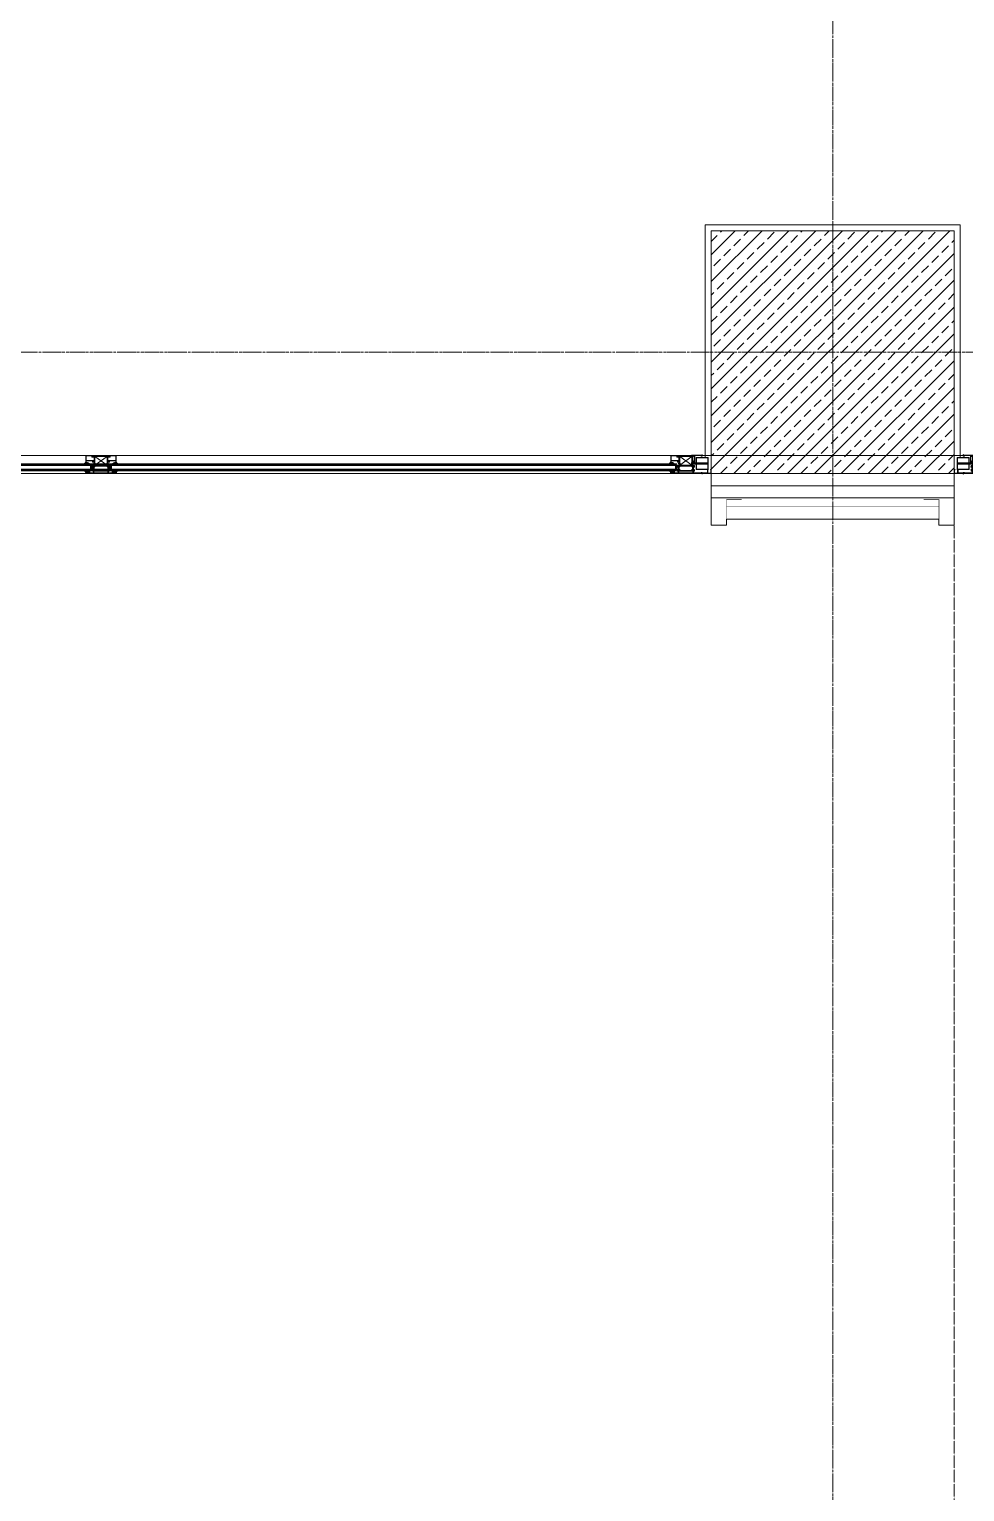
# Model space of a CAD drawing. Extents: x -1439 to 23780, y -1362 to 4476.
# Drawn here: x 20192.8 to 20501, y 2029.4 to 2511.5 of the extents above; entities that cross this region are included whole.
import ezdxf

# ---------------------------------------------------------------- set-up
doc = ezdxf.new("R2010")
doc.units = 0
doc.header["$MEASUREMENT"] = 0
for name, pattern in [('Audi$0$DASHDOT2', [0.5, 0.25, -0.125, 0, -0.125]), ('Audi$0$DOT2', [0.125, 0, -0.125]), ('Audi$0$HIDDEN', [0.375, 0.25, -0.125])]:
    doc.linetypes.add(name, pattern=pattern)
doc.layers.get('0').update_dxf_attribs({"color": 9, "lineweight": 9})
for name, color, linetype, lineweight in [('Audi$0$01', 8, 'Continuous', 9), ('Audi$0$06C', 8, 'Continuous', 9), ('Audi$0$06D', 8, 'Continuous', 9), ('Audi$0$09', 8, 'Continuous', 9), ('Audi$0$09W', 8, 'Continuous', 9), ('Audi$0$10', 8, 'Continuous', 9), ('Audi$0$14', 8, 'Continuous', 9), ('Audi$0$15', 8, 'Continuous', 9), ('Audi$0$20', 8, 'Audi$0$DOT2', 9), ('Audi$0$24', 8, 'Audi$0$DASHDOT2', 9), ('Audi$0$33', 8, 'Audi$0$BATTING', 9), ('Audi$0$35', 8, 'Continuous', 9)]:
    doc.layers.add(name, color=color, linetype=linetype, lineweight=lineweight)
doc.linetypes.add('Audi$0$BATTING', pattern='A,0.0001,-0.1,[134,ltypeshp.shx,S=0.1,R=0,X=-0.1,Y=0],-0.2,[134,ltypeshp.shx,S=0.1,R=180,X=0.1,Y=0],-0.1', length=0.4001)
pattern_1 = [(45, (20117.5665, 3204.57202), (-0.01767766953, 0.05303300859), [0, -0.05])]
pattern_2 = [(45, (-20290.95425, -2376.32653), (-0.06629126074, 0.06629126074), [])]
pattern_3 = [(45, (-20676.35683, -2385.420697), (-0.01767766953, 0.05303300859), [0, -0.05])]

# ---------------------------------------------------------------- blocks, each defined once
blk = doc.blocks.new('Audi$0$p-kolon_80x80')
at = {"layer": 'Audi$0$09W'}
h = blk.add_hatch(dxfattribs=at)
h.set_pattern_fill('ANSI33', color=256, scale=25, style=0)
h.set_pattern_definition([(45, (-1222.5, -385), (-4.419417, 4.419417), []), (45, (-1218.0806, -385), (-4.419417, 4.419417), [3.125, -1.5625])])
h.paths.add_polyline_path([(-40, -40), (40, -40), (40, 40), (-40, 40)])
blk.add_lwpolyline([(-40, -40), (40, -40), (40, 40), (-40, 40)], close=True)
blk = doc.blocks.new('Audi$0$P-AKS_AUDI')
at = {"layer": 'Audi$0$24'}
for points in [[(-2100, -2590), (-2100, 1250)], [(-3840, -380), (360, -380)]]:
    blk.add_lwpolyline(points, dxfattribs=at)
blk = doc.blocks.new('Audi$0$p-civi')
at = {"linetype": 'Audi$0$HIDDEN'}
for p, q in [((0.1, 0.6), (0, 0.5)), ((13.1, 0.5), (0, 0.5)), ((0, 0.5), (0, -0.5)), ((0.1, 0.6), (13, 0.6)), ((0.1, 0.6), (0.1, -0.6)), ((13, 0.6), (13.1, 0.5)), ((13.1, -0.5), (0, -0.5)), ((0.1, -0.6), (0, -0.5)), ((13, -0.6), (0.1, -0.6)), ((13, -0.6), (13.1, -0.5))]:
    blk.add_line(p, q, dxfattribs=at)
for p, q in [((0.1, -0.4), (0.2, 0.6)), ((0.2, -0.6), (0.4, 0.6)), ((0.4, -0.6), (0.6, 0.6)), ((0.6, -0.6), (0.8, 0.6)), ((0.8, -0.6), (1, 0.6)), ((1, -0.6), (1.2, 0.6)), ((1.2, -0.6), (1.4, 0.6)), ((1.4, -0.6), (1.6, 0.6)), ((1.6, -0.6), (1.8, 0.6)), ((1.8, -0.6), (2, 0.6)), ((2, -0.6), (2.2, 0.6)), ((2.2, -0.6), (2.4, 0.6)), ((2.5, -0.6), (2.6, 0.6)), ((2.7, -0.6), (2.8, 0.6)), ((2.9, -0.6), (3, 0.6)), ((3.1, -0.6), (3.2, 0.6)), ((3.3, -0.6), (3.4, 0.6)), ((3.5, -0.6), (3.6, 0.6)), ((3.7, -0.6), (3.9, 0.6)), ((3.9, -0.6), (4.1, 0.6)), ((4.1, -0.6), (4.3, 0.6)), ((4.3, -0.6), (4.5, 0.6)), ((4.5, -0.6), (4.7, 0.6)), ((4.7, -0.6), (4.9, 0.6)), ((4.9, -0.6), (5.1, 0.6)), ((5.1, -0.6), (5.3, 0.6)), ((5.3, -0.6), (5.5, 0.6)), ((5.5, -0.6), (5.7, 0.6)), ((5.7, -0.6), (5.9, 0.6)), ((5.9, -0.6), (6.1, 0.6)), ((6.1, -0.6), (6.3, 0.6)), ((6.3, -0.6), (6.5, 0.6)), ((6.5, -0.6), (6.7, 0.6)), ((6.7, -0.6), (6.9, 0.6)), ((6.9, -0.6), (7.1, 0.6)), ((7.1, -0.6), (7.3, 0.6)), ((7.3, -0.6), (7.5, 0.6)), ((7.5, -0.6), (7.7, 0.6)), ((7.8, -0.6), (7.9, 0.6)), ((8, -0.6), (8.1, 0.6)), ((8.2, -0.6), (8.3, 0.6)), ((8.4, -0.6), (8.5, 0.6)), ((8.6, -0.6), (8.7, 0.6)), ((8.8, -0.6), (8.9, 0.6)), ((9, -0.6), (9.2, 0.6)), ((9.2, -0.6), (9.4, 0.6)), ((9.4, -0.6), (9.6, 0.6)), ((9.6, -0.6), (9.8, 0.6)), ((9.8, -0.6), (10, 0.6)), ((10, -0.6), (10.2, 0.6)), ((10.2, -0.6), (10.4, 0.6)), ((10.4, -0.6), (10.6, 0.6)), ((10.6, -0.6), (10.8, 0.6)), ((10.8, -0.6), (11, 0.6)), ((11, -0.6), (11.2, 0.6)), ((11.2, -0.6), (11.4, 0.6)), ((11.4, -0.6), (11.6, 0.6)), ((11.6, -0.6), (11.8, 0.6)), ((11.8, -0.6), (12, 0.6)), ((12, -0.6), (12.2, 0.6)), ((12.2, -0.6), (12.4, 0.6)), ((12.4, -0.6), (12.6, 0.6)), ((12.6, -0.6), (12.8, 0.6)), ((12.8, -0.6), (13, 0.6)), ((13, 0.6), (13.1, 0.5)), ((13.1, 0.5), (13, 0.6)), ((13.1, 0.5), (13.2, 0.5)), ((13.6, 0.9), (13.2, 0.5)), ((13.2, -0.5), (13.2, 0.5)), ((13.6, 0.9), (13.6, -0.9)), ((13.6, 0.9), (13.6, 0.9)), ((13.7, 0.6), (13.7, -0.8)), ((13.1, -0.5), (13.2, -0.5)), ((13.6, -0.9), (13.2, -0.5)), ((13.6, -0.9), (13.7, -0.9))]:
    blk.add_line(p, q)
blk = doc.blocks.new('*X414')
for p, q in [((1, 6.3), (1.3, 6.6)), ((3.8, 3.3), (1.2, 5.9)), ((1.6, 5.1), (2.3, 5.9)), ((2.2, 4), (3.3, 5)), ((2.9, 2.9), (4.9, 4.9)), ((3.7, 1.9), (3.8, 2)), ((5.3, 3.5), (3.9, 4.9)), ((4.8, 5.8), (4.1, 6.6)), ((4.2, 5.9), (4.8, 6.6)), ((5.3, 3.5), (6.7, 4.9)), ((5.7, 5.7), (6.5, 6.5)), ((8.4, 2.2), (5.7, 4.9)), ((6.8, 5.6), (5.9, 6.5)), ((7.8, 1), (6.5, 2.3)), ((6.7, 1.4), (10.4, 5.1)), ((6.8, 3.3), (8.4, 4.9)), ((7.2, 0.1), (7.8, 0.7)), ((7.3, 5.5), (8.2, 6.4)), ((9.5, 2.9), (7.5, 4.9)), ((8.8, 5.3), (7.7, 6.4)), ((8.8, 5.3), (9.6, 6)), ((11.4, 2.8), (9.1, 5.1)), ((10.1, 3), (12, 4.9)), ((14.1, 1.8), (11, 4.9)), ((11.8, 5.9), (11.1, 6.6)), ((11.3, 6), (11.9, 6.6)), ((11.5, 2.7), (13.7, 4.9)), ((12.4, 1.8), (13.8, 3.2)), ((13.6, 0.6), (12.6, 1.6)), ((12.8, 5.8), (13.6, 6.5)), ((14.2, 3.5), (12.8, 4.9)), ((12.8, 0.5), (14, 1.6)), ((13.8, 5.7), (12.9, 6.6)), ((14.1, 3.5), (16.5, 5.9)), ((14.4, 5.6), (15.3, 6.5)), ((15.8, 3.6), (14.5, 4.9)), ((16.7, 4.5), (14.7, 6.5)), ((16.1, 3.7), (16.6, 4.2))]:
    blk.add_line(p, q)
blk = doc.blocks.new('*X413')
for p, q in [((0.6, 14.7), (1.1, 15.2)), ((4.5, 11.4), (0.8, 15.2)), ((1.3, 0.4), (0.9, 0.9)), ((1, 13.3), (2.1, 14.5)), ((3.3, 10.8), (1, 13.1)), ((1, 1), (3.1, 3.1)), ((1.1, 8.1), (1.6, 8.6)), ((1.3, 11.9), (3.2, 13.8)), ((2, 1.5), (1.5, 2.1)), ((1.6, 10.4), (4.2, 13)), ((4.5, 7.9), (1.6, 10.8)), ((1.9, 8.9), (3.3, 10.4)), ((1.9, 7.2), (3.6, 8.9)), ((4.5, 6.1), (1.9, 8.7)), ((2.7, 2.6), (2, 3.3)), ((4, 4.8), (2.5, 6.4)), ((2.5, 4.3), (4.6, 6.3)), ((2.6, 6.1), (4.4, 8)), ((3.4, 3.6), (2.6, 4.5)), ((4.3, 11.4), (5.2, 12.2))]:
    blk.add_line(p, q)
blk = doc.blocks.new('Audi$0$p-ısı yalıtımlı doğrama')
at = {"layer": 'Audi$0$10'}
h = blk.add_hatch(dxfattribs=at)
h.set_pattern_fill('ANSI37', color=256, scale=0.64, angle=189, style=0)
h.set_pattern_definition([(54, (727.92843, -232.15538), (-0.0647213595, 0.04702282), []), (144, (727.92843, -232.15538), (-0.04702282, -0.0647213595), [])])
edge = h.paths.add_edge_path()
edge.add_line((3.83, 3.13), (3.83, 3.68))
edge.add_arc((4.08, 3.72), 0.246, 189.0242, 309.6487)
edge.add_line((4.23, 3.53), (4.23, 3.13))
edge.add_line((4.23, 3.13), (3.83, 3.13))
h = blk.add_hatch(dxfattribs=at)
h.set_pattern_fill('ANSI31', color=256, scale=0.75, style=0)
h.set_pattern_definition([(45, (20502.96908, 3213.66619), (-0.06629126074, 0.06629126074), [])])
h.paths.add_polyline_path([(14.21, 3.53), (14.21, 3.14), (14.2, 3.14), (14.19, 3.13), (14.19, 2.98), (13.97, 2.98, -0.414214), (13.91, 3.04), (13.91, 3.1), (14.06, 3.1), (14.06, 3.35), (13.06, 3.35), (13.06, 3.1), (13.21, 3.1), (13.21, 3.04, -0.414214), (13.15, 2.98), (12.91, 2.98), (12.91, 3.33), (11.71, 3.33), (11.71, 2.73), (12.01, 2.73), (12.01, 2.38), (11.98, 2.33), (12.1, 2.21, -0.198912), (12.1, 2.2), (12.1, 2.15, -0.414214), (12.08, 2.13), (11.95, 2.13, -0.198912), (11.94, 2.13), (11.86, 2.21), (11.82, 2.21, -0.198912), (11.81, 2.21), (11.76, 2.26), (11.76, 2.28), (11.86, 2.38), (11.86, 2.48), (11.87, 2.48, 1), (11.87, 2.53), (11.28, 2.53), (11.42, 2.28), (11.42, 2.26), (11.4, 2.22, -0.267949), (11.38, 2.21), (11.33, 2.21), (11.32, 2.21), (11, 2.53), (9.24, 2.53), (7.4, 2.53), (7.09, 2.21), (7.07, 2.21), (7.02, 2.21, -0.267949), (7, 2.22), (6.99, 2.25), (6.99, 2.28), (7.13, 2.53), (6.54, 2.53, 1), (6.54, 2.48), (6.54, 2.48), (6.54, 2.38), (6.64, 2.28), (6.64, 2.26), (6.6, 2.21, -0.198912), (6.58, 2.21), (6.54, 2.21), (6.47, 2.13, -0.198912), (6.45, 2.13), (6.32, 2.13, -0.414214), (6.3, 2.15), (6.3, 2.2, -0.198912), (6.31, 2.21), (6.42, 2.33), (6.39, 2.38), (6.39, 2.73), (6.71, 2.73), (6.71, 3.33), (6.42, 3.33), (6.42, 3.53), (8.84, 3.53), (9.24, 3.53)], flags=17)
h.paths.add_polyline_path([(14.21, 3.53), (14.21, 2.98), (13.97, 2.98, -0.414214), (13.91, 3.04), (13.91, 3.1), (14.06, 3.1), (14.06, 3.35), (13.06, 3.35), (13.06, 3.1), (13.21, 3.1), (13.21, 3.04, -0.414214), (13.15, 2.98), (12.91, 2.98), (12.91, 3.33), (11.71, 3.33), (11.71, 2.73), (12.01, 2.73), (12.01, 2.38), (11.98, 2.33), (12.1, 2.21, -0.198912), (12.1, 2.2), (12.1, 2.15, -0.414214), (12.08, 2.13), (11.95, 2.13, -0.198912), (11.94, 2.13), (11.86, 2.21), (11.82, 2.21, -0.198912), (11.81, 2.21), (11.76, 2.26), (11.76, 2.28), (11.86, 2.38), (11.86, 2.48), (11.87, 2.48, 1), (11.87, 2.53), (11.28, 2.53), (11.42, 2.28), (11.42, 2.26), (11.4, 2.22, -0.267949), (11.38, 2.21), (11.33, 2.21), (11.32, 2.21), (11, 2.53), (9.24, 2.53), (7.4, 2.53), (7.09, 2.21), (7.07, 2.21), (7.02, 2.21, -0.267949), (7, 2.22), (6.98, 2.26), (6.98, 2.28), (7.13, 2.53), (6.54, 2.53, 1), (6.54, 2.48), (6.54, 2.48), (6.54, 2.38), (6.64, 2.28), (6.64, 2.26), (6.6, 2.21, -0.198912), (6.58, 2.21), (6.54, 2.21), (6.47, 2.13, -0.198912), (6.45, 2.13), (6.32, 2.13, -0.414214), (6.3, 2.15), (6.3, 2.2, -0.198912), (6.31, 2.21), (6.42, 2.33), (6.39, 2.38), (6.39, 2.73), (6.71, 2.73), (6.71, 3.33), (6.42, 3.33), (6.42, 3.53), (8.84, 3.53), (9.24, 3.53)], flags=17)
h = blk.add_hatch(dxfattribs=at)
h.set_pattern_fill('DOTS', color=256, scale=0.8, angle=45, style=0)
h.set_pattern_definition(pattern_1)
h.paths.add_polyline_path([(6.69, 2.36), (6.59, 2.53), (7.09, 2.53), (6.99, 2.36), (6.99, 1.78), (6.99, 1.2), (7.09, 1.03), (6.59, 1.03), (6.69, 1.2), (6.69, 1.78)])
h = blk.add_hatch(dxfattribs=at)
h.set_pattern_fill('DOTS', color=256, scale=0.8, angle=45, style=0)
h.set_pattern_definition(pattern_1)
h.paths.add_polyline_path([(11.45, 1.77), (11.45, 2.35), (11.35, 2.52), (11.85, 2.52), (11.75, 2.35), (11.75, 1.77), (11.75, 1.19), (11.85, 1.03), (11.35, 1.03), (11.45, 1.19)])
h = blk.add_hatch(dxfattribs=at)
h.set_pattern_fill('ANSI37', color=256, scale=0.64, angle=189, style=0)
h.set_pattern_definition([(306, (727.91843, 233.08852), (-0.0647213595, -0.04702282), []), (216, (727.91843, 233.08852), (-0.04702282, 0.0647213595), [])])
edge = h.paths.add_edge_path()
edge.add_line((3.83, -2.27), (3.83, -2.74))
edge.add_arc((4.12, -2.9), 0.325, 431.054, 511.2399, ccw=False)
edge.add_line((4.22, -2.59), (4.22, -2.27))
edge.add_line((4.22, -2.27), (3.83, -2.27))
for p, q in [((6.59, 2.53), (6.69, 2.36)), ((7.09, 2.53), (6.59, 2.53)), ((6.59, 1.03), (6.69, 1.2)), ((7.09, 1.03), (6.59, 1.03)), ((6.69, 1.78), (6.69, 2.36)), ((6.69, 1.78), (6.69, 1.2)), ((7.09, 2.53), (6.99, 2.36)), ((6.99, 2.36), (6.99, 1.78)), ((6.99, 1.2), (6.99, 1.78)), ((7.09, 1.03), (6.99, 1.2)), ((11.22, 0.73), (7.22, 0.73)), ((11.22, -2.15), (7.22, 0.73)), ((7.22, -2.15), (11.22, 0.73)), ((7.22, 0.73), (7.22, -2.15)), ((11.72, 0.22), (11.03, 0.22)), ((11.22, 0.73), (11.22, -2.15)), ((11.32, -2.27), (11.32, 0.52)), ((11.52, 0.47), (11.32, 0.47)), ((11.35, 2.52), (11.45, 2.35)), ((11.85, 2.52), (11.35, 2.52)), ((11.35, 1.02), (11.45, 1.19)), ((11.85, 1.02), (11.35, 1.02)), ((11.45, 1.77), (11.45, 2.35)), ((11.45, 1.77), (11.45, 1.19)), ((11.52, -0.23), (11.52, 0.67)), ((11.85, 2.52), (11.75, 2.35)), ((11.75, 2.35), (11.75, 1.77)), ((11.75, 1.19), (11.75, 1.77)), ((11.85, 1.02), (11.75, 1.19)), ((12.15, 2.67), (12.65, 0.27)), ((12.15, 0.27), (12.65, 2.67)), ((12.15, 2.67), (12.15, 0.27)), ((12.65, 2.67), (12.15, 2.67)), ((12.65, 0.27), (12.15, 0.27)), ((12.65, 2.67), (12.65, 0.27)), ((13.03, 2.82), (13.04, 2.84)), ((13.03, 2.8), (13.03, 2.82)), ((13.05, 2.78), (13.03, 2.8)), ((13.04, 2.84), (13.06, 2.84)), ((13.43, 2.74), (13.05, 2.78)), ((13.21, 2.98), (13.06, 2.98)), ((13.06, 2.84), (13.52, 2.84)), ((13.16, 3.1), (13.26, 3.33)), ((13.21, 3.1), (13.16, 3.1)), ((13.21, 3.1), (13.21, 2.98)), ((13.26, 3.33), (13.28, 3.34)), ((13.28, 3.34), (13.29, 3.34)), ((13.29, 3.34), (13.31, 3.32)), ((13.47, 2.73), (13.43, 2.74)), ((13.52, 2.84), (13.54, 2.83)), ((13.54, 2.83), (13.55, 2.82)), ((13.55, 2.82), (13.57, 2.8)), ((13.57, 2.8), (13.58, 2.78)), ((13.58, 2.78), (13.59, 2.75)), ((13.59, 2.75), (13.61, 2.74)), ((13.61, 2.74), (13.64, 2.72)), ((13.68, 2.83), (13.69, 2.84)), ((13.69, 2.81), (13.68, 2.83)), ((13.69, 2.84), (14.25, 2.84)), ((13.72, 2.79), (13.69, 2.81)), ((14.12, 2.75), (13.72, 2.79)), ((13.83, 3.33), (13.81, 3.32)), ((13.85, 3.34), (13.83, 3.33)), ((13.87, 3.33), (13.85, 3.34)), ((13.94, 3.1), (13.87, 3.33)), ((13.89, 3.1), (13.94, 3.1)), ((13.89, 3.1), (13.89, 2.98)), ((13.89, 2.98), (14.19, 2.98)), ((14.16, 2.74), (14.12, 2.75)), ((14.19, 2.73), (14.16, 2.74)), ((14.19, 3.13), (14.2, 3.14)), ((14.19, 2.98), (14.19, 3.13)), ((14.2, 3.14), (14.22, 3.14)), ((14.22, 3.14), (14.24, 3.12)), ((14.24, 3.12), (14.5, 2.69)), ((14.25, 2.84), (14.42, 2.69)), ((7.22, -2.15), (11.22, -2.15)), ((11.52, -0.03), (11.32, -0.03))]:
    blk.add_line(p, q, dxfattribs=at)
for points in [[(1.07, 2.2), (0.83, 2.2), (0.83, 3.53), (6.22, 3.53), (8.86, 3.53), (9.26, 3.53), (14.23, 3.53), (14.23, 2.98), (13.99, 2.98, -0.414214), (13.93, 3.04), (13.93, 3.1), (14.08, 3.1), (14.08, 3.35), (13.08, 3.35), (13.08, 3.1), (13.23, 3.1), (13.23, 3.04, -0.414214), (13.17, 2.98), (12.93, 2.98), (12.93, 3.33), (11.73, 3.33), (11.73, 2.73), (12.03, 2.73), (12.03, 2.38), (12, 2.33), (12.12, 2.21, -0.198912), (12.12, 2.2), (12.12, 2.15, -0.414214), (12.1, 2.13), (11.97, 2.13, -0.198912), (11.96, 2.13), (11.88, 2.21), (11.84, 2.21, -0.198912), (11.83, 2.21), (11.78, 2.26), (11.78, 2.28), (11.88, 2.38), (11.88, 2.48), (11.89, 2.48, 1), (11.89, 2.53), (11.3, 2.53), (11.44, 2.28), (11.44, 2.26), (11.42, 2.22, -0.267949), (11.4, 2.21), (11.35, 2.21), (11.34, 2.21), (11.02, 2.53), (9.26, 2.53), (7.42, 2.53), (7.11, 2.21), (7.09, 2.21), (7.04, 2.21, -0.267949), (7.03, 2.22), (7, 2.26), (7, 2.28), (7.15, 2.53), (6.56, 2.53, 1), (6.56, 2.48), (6.56, 2.48), (6.56, 2.38), (6.66, 2.28), (6.66, 2.26), (6.62, 2.21, -0.198912), (6.6, 2.21), (6.56, 2.21), (6.49, 2.13, -0.198912), (6.47, 2.13), (6.34, 2.13, -0.414214), (6.32, 2.15), (6.32, 2.2, -0.198912), (6.33, 2.21), (6.44, 2.33), (6.41, 2.38), (6.41, 2.73), (6.73, 2.73), (6.73, 3.33), (6.22, 3.33), (2.13, 3.33), (2.13, 2.2), (1.89, 2.2, -0.414214), (1.83, 2.26), (1.83, 2.32), (1.98, 2.32), (1.98, 3.35), (0.98, 3.35), (0.98, 2.32), (1.13, 2.32), (1.13, 2.26)], [(1.83, 2.2), (1.83, 2.2, 4.557572), (1.83, 2.2), (1.83, -1.8, 6.895317), (1.83, -1.8), (1.83, -1.8), (5.83, -1.8), (5.83, 2.2), (1.83, 2.2)], [(1.98, 2.05), (5.68, 2.05), (5.68, -1.65), (1.98, -1.65), (1.98, 2.05, -4.556435), (1.98, 2.05)], [(11.52, -0.79, 0.414214), (11.57, -0.84), (14.07, -0.84), (14.07, -2.33), (12.22, -2.33), (12.22, -1.91), (11.6, -1.91, 0.414214), (11.55, -1.96), (11.55, -2.01), (11.75, -2.15), (11.8, -2.06), (12.07, -2.06), (12.07, -2.32), (12.02, -2.32), (12.02, -2.47), (14.22, -2.47), (14.22, -0.02), (14.07, -0.02), (14.07, -0.68), (11.8, -0.68), (11.8, -0.58), (11.52, -0.76)]]:
    blk.add_lwpolyline(points, format="xyb", close=True, dxfattribs=at)
for points in [[(4.23, 3.53), (4.23, 3.13), (3.83, 3.13), (3.83, 3.68, 0.580989), (4.23, 3.53)], [(6.92, 0.52), (6.92, 0.83), (6.42, 0.83), (6.42, 1.17), (6.45, 1.23), (6.34, 1.34, -0.198912), (6.33, 1.35), (6.33, 1.41, -0.414214), (6.35, 1.43), (6.48, 1.43, -0.198912), (6.5, 1.42), (6.57, 1.35), (6.61, 1.35, -0.198912), (6.63, 1.34), (6.67, 1.3), (6.67, 1.28), (6.57, 1.18), (6.57, 1.08), (6.57, 1.08, 1), (6.57, 1.03), (7.15, 1.03), (7, 1.28), (7, 1.3), (7.03, 1.34, -0.267949), (7.04, 1.35), (7.09, 1.35), (7.11, 1.34), (7.42, 1.03), (11.02, 1.03), (11.34, 1.34), (11.35, 1.35), (11.4, 1.35, -0.267949), (11.42, 1.34), (11.44, 1.3), (11.44, 1.28), (11.3, 1.03), (11.88, 1.03, 1), (11.88, 1.08), (11.87, 1.08), (11.87, 1.18), (11.77, 1.28), (11.77, 1.3), (11.82, 1.34, -0.198912), (11.83, 1.35), (11.87, 1.35), (11.95, 1.42, -0.198912), (11.96, 1.43), (12.09, 1.43, -0.414214), (12.11, 1.41), (12.11, 1.35, -0.198912), (12.11, 1.34), (11.99, 1.23), (12.02, 1.17), (12.02, 0.83), (11.52, 0.83), (11.52, -0.27), (12.02, -0.27), (12.02, -0.6), (11.82, -0.67), (11.83, -0.67), (11.82, -0.67), (11.82, -0.47), (11.52, -0.47), (11.52, -2.27), (11.82, -2.27), (11.82, -2.07), (12.02, -2.15), (12.02, -2.47), (6.42, -2.47), (6.42, -2.15), (6.62, -2.07), (6.62, -2.27), (6.92, -2.27), (6.92, -0.47), (6.62, -0.47), (6.62, -0.67), (6.42, -0.6), (6.42, -0.27), (6.92, -0.27), (6.92, -0.08)], [(4.22, -2.59), (4.22, -2.27), (3.83, -2.27), (3.83, -2.74, -0.364889), (4.22, -2.59)]]:
    blk.add_lwpolyline(points, format="xyb", dxfattribs=at)
for points in [[(7.12, 0.46), (6.92, 0.52)], [(11.32, 0.52), (11.32, 0.83), (7.12, 0.83), (7.12, 0.46)], [(6.92, -0.08), (7.12, -0.02)], [(7.12, -0.02), (7.12, -2.27), (8.87, -2.27), (11.32, -2.27)]]:
    blk.add_lwpolyline(points, dxfattribs=at)
for points in [[(8.86, 2.73), (6.93, 2.73), (6.93, 3.33), (8.86, 3.33), (9.26, 3.33), (11.53, 3.33), (11.53, 2.73), (9.26, 2.73)], [(13.88, -0.14), (13.78, -0.16), (13.62, -0.12), (13.46, -0.04), (13.13, 0.18), (13.09, 0.22), (13.11, 0.24), (13.13, 0.24), (13.54, 0.05), (13.64, 0.04), (13.76, 0.07), (13.81, 0.12), (13.86, 0.15), (13.9, 0.2), (13.94, 0.23), (13.99, 0.25), (14.01, 0.23), (13.99, 0.2), (13.96, 0.17), (13.95, 0.14), (13.96, 0.12), (14.07, 0.14), (14.21, 0.16), (14.35, 0.2), (14.51, 0.23), (14.56, 0.25), (14.59, 0.25), (14.61, 0.23), (14.61, 0.2), (14.59, 0.16), (14.29, -0.24), (14.23, -0.24), (14.23, -0.02), (14.01, -0.02), (13.91, -0.11), (13.9, -0.12)], [(7.34, -2.59), (7.34, -2.47), (7.34, -2.59), (4.22, -2.59), (4.22, -2.47), (6.22, -2.47), (6.22, -0.09), (6.34, -0.09), (6.34, -2.47), (7.34, -2.47)]]:
    blk.add_lwpolyline(points, close=True, dxfattribs=at)
for centre, radius, start, end in [((13.06, 2.83), 0.15, 90, 270), ((13.56, 3.28), 0.253, 171.4886, 8.5114)]:
    blk.add_arc(centre, radius, start, end, dxfattribs=at)
at = {"layer": 'Audi$0$10', "xscale": 0.4, "yscale": 0.4, "zscale": 0.4}
blk.add_blockref('Audi$0$p-civi', (1.89, 0.2), dxfattribs=at)
at = {"layer": 'Audi$0$10', "extrusion": (0, 0, -1), "xscale": -0.1, "yscale": 0.1, "zscale": -0.1}
for name, p, rotation in [('*X414', (-14.59, 3.33), 180), ('*X413', (-13.09, 0.31), 90)]:
    blk.add_blockref(name, p, dxfattribs=dict(at, rotation=rotation))
blk = doc.blocks.new('Audi$0$k-p-02')
at = {"layer": 'Audi$0$10', "xscale": -1, "rotation": 180}
blk.add_blockref('Audi$0$p-ısı yalıtımlı doğrama', (-620.83, -1.8), dxfattribs=at)
blk = doc.blocks.new('*U419')
at = {"layer": 'Audi$0$09'}
h = blk.add_hatch(dxfattribs=at)
h.set_pattern_fill('_USER', color=256, scale=0.2, style=0, pattern_type=0)
h.set_pattern_definition([(0, (192.41667, -0.4), (0, -0.2), [])])
h.paths.add_polyline_path([(0, -0.6), (192.42, -0.6), (192.42, 0), (0, 0)])
h = blk.add_hatch(dxfattribs=at)
h.set_pattern_fill('_USER', color=256, scale=0.2, style=0, pattern_type=0)
h.set_pattern_definition([(0, (192.41667, -2.1), (0, -0.2), [])])
h.paths.add_polyline_path([(0, -2.4), (192.42, -2.4), (192.42, -1.8), (0, -1.8)])
at = {"layer": 'Audi$0$15'}
for points in [[(0, -0.6), (192.42, -0.6), (192.42, 0), (0, 0)], [(0, -2.4), (192.42, -2.4), (192.42, -1.8), (0, -1.8)]]:
    blk.add_lwpolyline(points, close=True, dxfattribs=at)
blk = doc.blocks.new('*U443')
at = {"layer": 'Audi$0$09'}
h = blk.add_hatch(dxfattribs=at)
h.set_pattern_fill('_USER', color=256, scale=0.2, style=0, pattern_type=0)
h.set_pattern_definition([(0, (199.80667, -0.4), (0, -0.2), [])])
h.paths.add_polyline_path([(0, -0.6), (199.81, -0.6), (199.81, 0), (0, 0)])
h = blk.add_hatch(dxfattribs=at)
h.set_pattern_fill('_USER', color=256, scale=0.2, style=0, pattern_type=0)
h.set_pattern_definition([(0, (199.80667, -2.1), (0, -0.2), [])])
h.paths.add_polyline_path([(0, -2.4), (199.81, -2.4), (199.81, -1.8), (0, -1.8)])
at = {"layer": 'Audi$0$15'}
for points in [[(0, -0.6), (199.81, -0.6), (199.81, 0), (0, 0)], [(0, -2.4), (199.81, -2.4), (199.81, -1.8), (0, -1.8)]]:
    blk.add_lwpolyline(points, close=True, dxfattribs=at)
blk = doc.blocks.new('Audi$0$p-dog-teras')
at = {"layer": 'Audi$0$06D'}
h = blk.add_hatch(dxfattribs=at)
h.set_pattern_fill('DOTS', color=256, scale=0.8, angle=45, style=0)
h.set_pattern_definition(pattern_3)
h.paths.add_polyline_path([(411.1, -3.57), (411.1, -4.15), (411.2, -4.32), (410.7, -4.32), (410.8, -4.15), (410.8, -3.57), (410.8, -2.99), (410.71, -2.83), (411.2, -2.83), (411.1, -2.99)])
h = blk.add_hatch(dxfattribs=at)
h.set_pattern_fill('DOTS', color=256, scale=0.8, angle=45, style=0)
h.set_pattern_definition(pattern_3)
h.paths.add_polyline_path([(415.56, -3.57), (415.56, -4.15), (415.46, -4.32), (415.96, -4.32), (415.86, -4.15), (415.86, -3.57), (415.86, -2.99), (415.96, -2.83), (415.46, -2.83), (415.56, -2.99)])
h = blk.add_hatch(dxfattribs=at)
h.set_pattern_fill('DOTS', color=256, scale=0.8, angle=45, style=0)
h.set_pattern_definition(pattern_3)
h.paths.add_polyline_path([(415.87, -4.16), (415.97, -4.33), (415.47, -4.33), (415.57, -4.16), (415.57, -3.58), (415.57, -3), (415.47, -2.83), (415.97, -2.83), (415.87, -3), (415.87, -3.58)])
at = {"layer": 'Audi$0$09'}
h = blk.add_hatch(dxfattribs=at)
h.set_pattern_fill('ANSI31', color=256, scale=0.75, style=0)
h.set_pattern_definition(pattern_2)
h.paths.add_polyline_path([(408.34, -5.33), (408.34, -4.94), (408.36, -4.94), (408.37, -4.93), (408.37, -4.78), (408.58, -4.78, -0.414214), (408.64, -4.84), (408.64, -4.9), (408.49, -4.9), (408.49, -5.15), (409.49, -5.15), (409.49, -4.9), (409.34, -4.9), (409.34, -4.84, -0.414214), (409.4, -4.78), (409.64, -4.78), (409.64, -5.13), (410.84, -5.13), (410.84, -4.53), (410.54, -4.53), (410.54, -4.18), (410.57, -4.13), (410.46, -4.01, -0.198912), (410.45, -4), (410.45, -3.95, -0.414214), (410.47, -3.93), (410.61, -3.93, -0.198912), (410.62, -3.93), (410.69, -4.01), (410.74, -4.01, -0.198912), (410.75, -4.01), (410.79, -4.06), (410.79, -4.08), (410.69, -4.18), (410.69, -4.28), (410.69, -4.28, 1), (410.69, -4.33), (411.28, -4.33), (411.13, -4.08), (411.13, -4.06), (411.16, -4.02, -0.267949), (411.17, -4.01), (411.23, -4.01), (411.24, -4.01), (411.55, -4.33), (413.32, -4.33), (415.15, -4.33), (415.47, -4.01), (415.48, -4.01), (415.53, -4.01, -0.267949), (415.55, -4.02), (415.57, -4.05), (415.57, -4.08), (415.43, -4.33), (416.02, -4.33, 1), (416.02, -4.28), (416.01, -4.28), (416.01, -4.18), (415.91, -4.08), (415.91, -4.06), (415.96, -4.01, -0.198912), (415.97, -4.01), (416.01, -4.01), (416.09, -3.93, -0.198912), (416.1, -3.93), (416.23, -3.93, -0.414214), (416.25, -3.95), (416.25, -4, -0.198912), (416.25, -4.01), (416.13, -4.13), (416.16, -4.18), (416.16, -4.53), (415.85, -4.53), (415.85, -5.13), (416.13, -5.13), (416.13, -5.33), (413.71, -5.33), (413.32, -5.33)], flags=17)
h.paths.add_polyline_path([(408.34, -5.33), (408.34, -4.78), (408.58, -4.78, -0.414214), (408.64, -4.84), (408.64, -4.9), (408.49, -4.9), (408.49, -5.15), (409.49, -5.15), (409.49, -4.9), (409.34, -4.9), (409.34, -4.84, -0.414214), (409.4, -4.78), (409.64, -4.78), (409.64, -5.13), (410.84, -5.13), (410.84, -4.53), (410.54, -4.53), (410.54, -4.18), (410.57, -4.13), (410.46, -4.01, -0.198912), (410.45, -4), (410.45, -3.95, -0.414214), (410.47, -3.93), (410.61, -3.93, -0.198912), (410.62, -3.93), (410.69, -4.01), (410.74, -4.01, -0.198912), (410.75, -4.01), (410.79, -4.06), (410.79, -4.08), (410.69, -4.18), (410.69, -4.28), (410.69, -4.28, 1), (410.69, -4.33), (411.28, -4.33), (411.13, -4.08), (411.13, -4.06), (411.16, -4.02, -0.267949), (411.17, -4.01), (411.23, -4.01), (411.24, -4.01), (411.55, -4.33), (413.32, -4.33), (415.15, -4.33), (415.47, -4.01), (415.48, -4.01), (415.53, -4.01, -0.267949), (415.55, -4.02), (415.57, -4.06), (415.57, -4.08), (415.43, -4.33), (416.02, -4.33, 1), (416.02, -4.28), (416.01, -4.28), (416.01, -4.18), (415.91, -4.08), (415.91, -4.06), (415.96, -4.01, -0.198912), (415.97, -4.01), (416.01, -4.01), (416.09, -3.93, -0.198912), (416.1, -3.93), (416.23, -3.93, -0.414214), (416.25, -3.95), (416.25, -4, -0.198912), (416.25, -4.01), (416.13, -4.13), (416.16, -4.18), (416.16, -4.53), (415.85, -4.53), (415.85, -5.13), (416.13, -5.13), (416.13, -5.33), (413.71, -5.33), (413.32, -5.33)], flags=17)
h = blk.add_hatch(dxfattribs=at)
h.set_pattern_fill('ANSI31', color=256, scale=0.75, style=0)
h.set_pattern_definition(pattern_2)
h.paths.add_polyline_path([(418.32, -5.33), (418.32, -4.94), (418.31, -4.94), (418.3, -4.93), (418.3, -4.78), (418.08, -4.78, 0.414214), (418.02, -4.84), (418.02, -4.9), (418.17, -4.9), (418.17, -5.15), (417.17, -5.15), (417.17, -4.9), (417.32, -4.9), (417.32, -4.84, 0.414214), (417.26, -4.78), (417.02, -4.78), (417.02, -5.13), (415.82, -5.13), (415.82, -4.53), (416.12, -4.53), (416.12, -4.18), (416.09, -4.13), (416.21, -4.01, 0.198912), (416.21, -4), (416.21, -3.95, 0.414214), (416.19, -3.93), (416.06, -3.93, 0.198912), (416.05, -3.93), (415.97, -4.01), (415.93, -4.01, 0.198912), (415.92, -4.01), (415.87, -4.06), (415.87, -4.08), (415.97, -4.18), (415.97, -4.28), (415.98, -4.28, -1), (415.98, -4.33), (415.39, -4.33), (415.53, -4.08), (415.53, -4.06), (415.51, -4.02, 0.267949), (415.49, -4.01), (415.44, -4.01), (415.43, -4.01), (415.11, -4.33), (413.35, -4.33), (411.51, -4.33), (411.2, -4.01), (411.18, -4.01), (411.13, -4.01, 0.267949), (411.12, -4.02), (411.1, -4.05), (411.1, -4.08), (411.24, -4.33), (410.65, -4.33, -1), (410.65, -4.28), (410.65, -4.28), (410.65, -4.18), (410.75, -4.08), (410.75, -4.06), (410.71, -4.01, 0.198912), (410.69, -4.01), (410.65, -4.01), (410.58, -3.93, 0.198912), (410.56, -3.93), (410.43, -3.93, 0.414214), (410.41, -3.95), (410.41, -4, 0.198912), (410.42, -4.01), (410.53, -4.13), (410.5, -4.18), (410.5, -4.53), (410.82, -4.53), (410.82, -5.13), (410.53, -5.13), (410.53, -5.33), (412.95, -5.33), (413.35, -5.33)], flags=17)
h.paths.add_polyline_path([(418.32, -5.33), (418.32, -4.78), (418.08, -4.78, 0.414214), (418.02, -4.84), (418.02, -4.9), (418.17, -4.9), (418.17, -5.15), (417.17, -5.15), (417.17, -4.9), (417.32, -4.9), (417.32, -4.84, 0.414214), (417.26, -4.78), (417.02, -4.78), (417.02, -5.13), (415.82, -5.13), (415.82, -4.53), (416.12, -4.53), (416.12, -4.18), (416.09, -4.13), (416.21, -4.01, 0.198912), (416.21, -4), (416.21, -3.95, 0.414214), (416.19, -3.93), (416.06, -3.93, 0.198912), (416.05, -3.93), (415.97, -4.01), (415.93, -4.01, 0.198912), (415.92, -4.01), (415.87, -4.06), (415.87, -4.08), (415.97, -4.18), (415.97, -4.28), (415.98, -4.28, -1), (415.98, -4.33), (415.39, -4.33), (415.53, -4.08), (415.53, -4.06), (415.51, -4.02, 0.267949), (415.49, -4.01), (415.44, -4.01), (415.43, -4.01), (415.11, -4.33), (413.35, -4.33), (411.51, -4.33), (411.2, -4.01), (411.18, -4.01), (411.13, -4.01, 0.267949), (411.12, -4.02), (411.09, -4.06), (411.09, -4.08), (411.24, -4.33), (410.65, -4.33, -1), (410.65, -4.28), (410.65, -4.28), (410.65, -4.18), (410.75, -4.08), (410.75, -4.06), (410.71, -4.01, 0.198912), (410.69, -4.01), (410.65, -4.01), (410.58, -3.93, 0.198912), (410.56, -3.93), (410.43, -3.93, 0.414214), (410.41, -3.95), (410.41, -4, 0.198912), (410.42, -4.01), (410.53, -4.13), (410.5, -4.18), (410.5, -4.53), (410.82, -4.53), (410.82, -5.13), (410.53, -5.13), (410.53, -5.33), (412.95, -5.33), (413.35, -5.33)], flags=17)
h = blk.add_hatch(dxfattribs=at)
h.set_pattern_fill('ANSI31', color=256, scale=0.75, style=0)
h.set_pattern_definition(pattern_2)
h.paths.add_polyline_path([(418.32, -5.33), (418.32, -4.94), (418.31, -4.94), (418.3, -4.93), (418.3, -4.78), (418.08, -4.78, 0.414214), (418.02, -4.84), (418.02, -4.9), (418.17, -4.9), (418.17, -5.15), (417.17, -5.15), (417.17, -4.9), (417.32, -4.9), (417.32, -4.84, 0.414214), (417.26, -4.78), (417.02, -4.78), (417.02, -5.13), (415.82, -5.13), (415.82, -4.53), (416.12, -4.53), (416.12, -4.18), (416.09, -4.13), (416.21, -4.01, 0.198912), (416.21, -4), (416.21, -3.95, 0.414214), (416.19, -3.93), (416.06, -3.93, 0.198912), (416.05, -3.93), (415.97, -4.01), (415.93, -4.01, 0.198912), (415.92, -4.01), (415.87, -4.06), (415.87, -4.08), (415.97, -4.18), (415.97, -4.28), (415.98, -4.28, -1), (415.98, -4.33), (415.39, -4.33), (415.53, -4.08), (415.53, -4.06), (415.51, -4.02, 0.267949), (415.49, -4.01), (415.44, -4.01), (415.43, -4.01), (415.11, -4.33), (413.35, -4.33), (411.51, -4.33), (411.2, -4.01), (411.18, -4.01), (411.13, -4.01, 0.267949), (411.12, -4.02), (411.1, -4.05), (411.1, -4.08), (411.24, -4.33), (410.65, -4.33, -1), (410.65, -4.28), (410.65, -4.28), (410.65, -4.18), (410.75, -4.08), (410.75, -4.06), (410.71, -4.01, 0.198912), (410.69, -4.01), (410.65, -4.01), (410.58, -3.93, 0.198912), (410.56, -3.93), (410.43, -3.93, 0.414214), (410.41, -3.95), (410.41, -4, 0.198912), (410.42, -4.01), (410.53, -4.13), (410.5, -4.18), (410.5, -4.53), (410.82, -4.53), (410.82, -5.13), (410.53, -5.13), (410.53, -5.33), (412.95, -5.33), (413.35, -5.33)], flags=17)
h.paths.add_polyline_path([(418.32, -5.33), (418.32, -4.78), (418.08, -4.78, 0.414214), (418.02, -4.84), (418.02, -4.9), (418.17, -4.9), (418.17, -5.15), (417.17, -5.15), (417.17, -4.9), (417.32, -4.9), (417.32, -4.84, 0.414214), (417.26, -4.78), (417.02, -4.78), (417.02, -5.13), (415.82, -5.13), (415.82, -4.53), (416.12, -4.53), (416.12, -4.18), (416.09, -4.13), (416.21, -4.01, 0.198912), (416.21, -4), (416.21, -3.95, 0.414214), (416.19, -3.93), (416.06, -3.93, 0.198912), (416.05, -3.93), (415.97, -4.01), (415.93, -4.01, 0.198912), (415.92, -4.01), (415.87, -4.06), (415.87, -4.08), (415.97, -4.18), (415.97, -4.28), (415.98, -4.28, -1), (415.98, -4.33), (415.39, -4.33), (415.53, -4.08), (415.53, -4.06), (415.51, -4.02, 0.267949), (415.49, -4.01), (415.44, -4.01), (415.43, -4.01), (415.11, -4.33), (413.35, -4.33), (411.51, -4.33), (411.2, -4.01), (411.18, -4.01), (411.13, -4.01, 0.267949), (411.12, -4.02), (411.09, -4.06), (411.09, -4.08), (411.24, -4.33), (410.65, -4.33, -1), (410.65, -4.28), (410.65, -4.28), (410.65, -4.18), (410.75, -4.08), (410.75, -4.06), (410.71, -4.01, 0.198912), (410.69, -4.01), (410.65, -4.01), (410.58, -3.93, 0.198912), (410.56, -3.93), (410.43, -3.93, 0.414214), (410.41, -3.95), (410.41, -4, 0.198912), (410.42, -4.01), (410.53, -4.13), (410.5, -4.18), (410.5, -4.53), (410.82, -4.53), (410.82, -5.13), (410.53, -5.13), (410.53, -5.33), (412.95, -5.33), (413.35, -5.33)], flags=17)
at = {"layer": 'Audi$0$06C'}
for points in [[(409.18, 0.67), (211.65, 0.67)], [(600.9, 0.67), (411.86, 0.67)], [(211.65, -5.33), (409.17, -5.33)], [(411.86, -5.33), (600.89, -5.33)]]:
    blk.add_lwpolyline(points, dxfattribs=at)
at = {"layer": 'Audi$0$06D'}
for p, q in [((408.32, -4.92), (408.05, -4.49)), ((408.3, -4.64), (408.13, -4.49)), ((408.86, -4.64), (408.3, -4.64)), ((408.36, -4.53), (408.39, -4.54)), ((408.67, -4.78), (408.37, -4.78)), ((408.37, -4.78), (408.37, -4.93)), ((408.39, -4.54), (408.43, -4.55)), ((408.43, -4.55), (408.83, -4.59)), ((408.67, -4.9), (408.67, -4.78)), ((408.83, -4.59), (408.86, -4.61)), ((408.86, -4.61), (408.87, -4.63)), ((408.87, -4.63), (408.86, -4.64)), ((408.94, -4.54), (408.91, -4.52)), ((408.96, -4.55), (408.94, -4.54)), ((408.97, -4.58), (408.96, -4.55)), ((408.98, -4.6), (408.97, -4.58)), ((409, -4.62), (408.98, -4.6)), ((409.01, -4.63), (409, -4.62)), ((409.03, -4.64), (409.01, -4.63)), ((409.49, -4.64), (409.03, -4.64)), ((409.08, -4.53), (409.12, -4.54)), ((409.12, -4.54), (409.5, -4.58)), ((409.34, -4.9), (409.34, -4.78)), ((409.34, -4.78), (409.49, -4.78)), ((409.51, -4.64), (409.49, -4.64)), ((409.5, -4.58), (409.52, -4.6)), ((409.52, -4.62), (409.51, -4.64)), ((409.52, -4.6), (409.52, -4.62)), ((410.7, -2.82), (410.8, -2.99)), ((410.7, -2.82), (411.2, -2.82)), ((410.7, -4.32), (410.8, -4.15)), ((410.7, -4.32), (411.2, -4.32)), ((410.8, -2.99), (410.8, -3.57)), ((410.8, -4.15), (410.8, -3.57)), ((411.2, -2.82), (411.1, -2.99)), ((411.1, -3.57), (411.1, -2.99)), ((411.1, -3.57), (411.1, -4.15)), ((411.2, -4.32), (411.1, -4.15)), ((415.46, -2.82), (415.56, -2.99)), ((415.96, -2.82), (415.46, -2.82)), ((415.46, -4.32), (415.56, -4.15)), ((415.96, -4.32), (415.46, -4.32)), ((415.47, -2.83), (415.97, -2.83)), ((415.47, -2.83), (415.57, -3)), ((415.47, -4.33), (415.57, -4.16)), ((415.47, -4.33), (415.97, -4.33)), ((415.56, -3.57), (415.56, -2.99)), ((415.56, -3.57), (415.56, -4.15)), ((415.57, -3), (415.57, -3.58)), ((415.57, -4.16), (415.57, -3.58)), ((415.96, -2.82), (415.86, -2.99)), ((415.86, -2.99), (415.86, -3.57)), ((415.86, -4.15), (415.86, -3.57)), ((415.96, -4.32), (415.86, -4.15)), ((415.97, -2.83), (415.87, -3)), ((415.87, -3.58), (415.87, -3)), ((415.87, -3.58), (415.87, -4.16)), ((415.97, -4.33), (415.87, -4.16)), ((417.16, -4.58), (417.14, -4.6)), ((417.14, -4.6), (417.14, -4.62)), ((417.14, -4.62), (417.15, -4.64)), ((417.15, -4.64), (417.17, -4.64)), ((417.54, -4.54), (417.16, -4.58)), ((417.17, -4.64), (417.63, -4.64)), ((417.32, -4.78), (417.17, -4.78)), ((417.32, -4.9), (417.32, -4.78)), ((417.58, -4.53), (417.54, -4.54)), ((417.63, -4.64), (417.65, -4.63)), ((417.65, -4.63), (417.66, -4.62)), ((417.66, -4.62), (417.68, -4.6)), ((417.68, -4.6), (417.69, -4.58)), ((417.69, -4.58), (417.7, -4.55)), ((417.7, -4.55), (417.72, -4.54)), ((417.72, -4.54), (417.75, -4.52)), ((417.8, -4.61), (417.79, -4.63)), ((417.79, -4.63), (417.8, -4.64)), ((417.83, -4.59), (417.8, -4.61)), ((417.8, -4.64), (418.36, -4.64)), ((418.23, -4.55), (417.83, -4.59)), ((418, -4.9), (418, -4.78)), ((418, -4.78), (418.3, -4.78)), ((418.27, -4.54), (418.23, -4.55)), ((418.3, -4.53), (418.27, -4.54)), ((418.3, -4.78), (418.3, -4.93)), ((418.35, -4.92), (418.61, -4.49)), ((418.36, -4.64), (418.53, -4.49)), ((408.34, -4.94), (408.32, -4.92)), ((408.36, -4.94), (408.34, -4.94)), ((408.37, -4.93), (408.36, -4.94)), ((408.67, -4.9), (408.62, -4.9)), ((408.62, -4.9), (408.68, -5.13)), ((408.68, -5.13), (408.7, -5.14)), ((408.7, -5.14), (408.72, -5.13)), ((408.72, -5.13), (408.74, -5.12)), ((409.26, -5.14), (409.24, -5.12)), ((409.27, -5.14), (409.26, -5.14)), ((409.29, -5.13), (409.27, -5.14)), ((409.39, -4.9), (409.29, -5.13)), ((409.34, -4.9), (409.39, -4.9)), ((417.32, -4.9), (417.27, -4.9)), ((417.27, -4.9), (417.37, -5.13)), ((417.37, -5.13), (417.39, -5.14)), ((417.39, -5.14), (417.4, -5.14)), ((417.4, -5.14), (417.42, -5.12)), ((417.94, -5.13), (417.92, -5.12)), ((417.96, -5.14), (417.94, -5.13)), ((417.98, -5.13), (417.96, -5.14)), ((418.05, -4.9), (417.98, -5.13)), ((418, -4.9), (418.05, -4.9)), ((418.3, -4.93), (418.31, -4.94)), ((418.31, -4.94), (418.33, -4.94)), ((418.33, -4.94), (418.35, -4.92))]:
    blk.add_line(p, q, dxfattribs=at)
for points in [[(408.67, -1.66), (408.77, -1.64), (408.93, -1.68), (409.09, -1.76), (409.42, -1.98), (409.46, -2.02), (409.44, -2.04), (409.42, -2.04), (409.01, -1.85), (408.91, -1.84), (408.79, -1.87), (408.74, -1.92), (408.69, -1.95), (408.65, -2), (408.61, -2.03), (408.56, -2.05), (408.54, -2.03), (408.56, -2), (408.59, -1.97), (408.6, -1.94), (408.59, -1.92), (408.48, -1.94), (408.34, -1.96), (408.2, -2), (408.04, -2.03), (407.99, -2.05), (407.96, -2.05), (407.94, -2.03), (407.94, -2), (407.96, -1.96), (408.26, -1.56), (408.32, -1.56), (408.32, -1.78), (408.54, -1.78), (408.64, -1.69), (408.65, -1.68)], [(417.99, -1.66), (417.89, -1.64), (417.73, -1.68), (417.57, -1.76), (417.24, -1.98), (417.2, -2.02), (417.22, -2.04), (417.24, -2.04), (417.65, -1.85), (417.75, -1.84), (417.87, -1.87), (417.92, -1.92), (417.97, -1.95), (418.01, -2), (418.05, -2.03), (418.1, -2.05), (418.12, -2.03), (418.1, -2), (418.07, -1.97), (418.06, -1.94), (418.07, -1.92), (418.18, -1.94), (418.32, -1.96), (418.46, -2), (418.62, -2.03), (418.67, -2.05), (418.7, -2.05), (418.72, -2.03), (418.72, -2), (418.7, -1.96), (418.4, -1.56), (418.34, -1.56), (418.34, -1.78), (418.12, -1.78), (418.02, -1.69), (418.01, -1.68)]]:
    blk.add_lwpolyline(points, close=True, dxfattribs=at)
for centre, radius, start, end in [((409.49, -4.63), 0.15, 270, 90), ((417.17, -4.63), 0.15, 90, 270), ((408.99, -5.08), 0.253, 351.4886, 188.5114), ((417.67, -5.08), 0.253, 351.4886, 188.5114)]:
    blk.add_arc(centre, radius, start, end, dxfattribs=at)
at = {"layer": 'Audi$0$09'}
for points in [[(415.63, -1.72), (415.43, -1.78)], [(415.43, -2.26), (415.63, -2.32)]]:
    blk.add_lwpolyline(points, dxfattribs=at)
at = {"layer": 'Audi$0$10', "linetype": 'ByBlock'}
for p, q in [((411.23, 0.47), (411.23, -2.32)), ((415.43, 0.47), (415.43, -2.32))]:
    blk.add_line(p, q, dxfattribs=at)
at = {"layer": 'Audi$0$10'}
for p, q in [((415.33, 0.35), (411.33, 0.35)), ((411.33, 0.35), (415.33, -2.53)), ((415.33, 0.35), (411.33, -2.53)), ((411.33, -2.53), (411.33, 0.35)), ((415.33, -2.53), (415.33, 0.35)), ((415.33, -2.53), (415.33, 0.35)), ((410.4, -4.47), (409.9, -2.07)), ((410.4, -2.07), (409.9, -4.47)), ((409.9, -4.47), (409.9, -2.07)), ((409.9, -2.07), (410.4, -2.07)), ((409.9, -4.47), (410.4, -4.47)), ((410.4, -4.47), (410.4, -2.07)), ((410.83, -2.02), (411.52, -2.02)), ((411.03, -1.57), (411.03, -2.47)), ((411.03, -1.77), (411.23, -1.77)), ((411.03, -2.27), (411.23, -2.27)), ((411.33, -2.53), (415.33, -2.53)), ((415.83, -2.02), (415.14, -2.02)), ((415.63, -1.77), (415.43, -1.77)), ((415.63, -2.27), (415.43, -2.27)), ((415.63, -1.57), (415.63, -2.47)), ((416.26, -4.47), (416.76, -2.07)), ((416.26, -2.07), (416.76, -4.47)), ((416.26, -4.47), (416.26, -2.07)), ((416.76, -2.07), (416.26, -2.07)), ((416.76, -4.47), (416.26, -4.47)), ((416.76, -4.47), (416.76, -2.07))]:
    blk.add_line(p, q, dxfattribs=at)
for points in [[(411.03, -1.01, 0.414214), (410.98, -0.96), (408.48, -0.96), (408.48, 0.53), (410.33, 0.53), (410.33, 0.11), (410.95, 0.11, 0.414214), (411, 0.16), (411, 0.21), (410.8, 0.35), (410.75, 0.26), (410.48, 0.26), (410.48, 0.52), (410.53, 0.52), (410.53, 0.67), (408.33, 0.67), (408.33, -1.78), (408.48, -1.78), (408.48, -1.12), (410.75, -1.12), (410.75, -1.22), (411.03, -1.04)], [(415.63, -1.01, -0.414214), (415.68, -0.96), (418.18, -0.96), (418.18, 0.53), (416.33, 0.53), (416.33, 0.11), (415.71, 0.11, -0.414214), (415.66, 0.16), (415.66, 0.21), (415.86, 0.35), (415.91, 0.26), (416.18, 0.26), (416.18, 0.52), (416.13, 0.52), (416.13, 0.67), (418.33, 0.67), (418.33, -1.78), (418.18, -1.78), (418.18, -1.12), (415.91, -1.12), (415.91, -1.22), (415.63, -1.04)], [(418.09, -4.78), (418.33, -4.78), (418.33, -5.33), (416.34, -5.33), (413.69, -5.33), (413.3, -5.33), (408.32, -5.33), (408.32, -4.78), (408.56, -4.78, -0.414214), (408.62, -4.84), (408.62, -4.9), (408.47, -4.9), (408.47, -5.15), (409.47, -5.15), (409.47, -4.9), (409.32, -4.9), (409.32, -4.84, -0.414214), (409.38, -4.78), (409.62, -4.78), (409.62, -5.13), (410.82, -5.13), (410.82, -4.53), (410.52, -4.53), (410.52, -4.18), (410.55, -4.13), (410.44, -4.01, -0.198912), (410.43, -4), (410.43, -3.95, -0.414214), (410.45, -3.93), (410.59, -3.93, -0.198912), (410.6, -3.93), (410.67, -4.01), (410.72, -4.01, -0.198912), (410.73, -4.01), (410.77, -4.06), (410.77, -4.08), (410.67, -4.18), (410.67, -4.28), (410.67, -4.28, 1), (410.67, -4.33), (411.26, -4.33), (411.11, -4.08), (411.11, -4.06), (411.14, -4.02, -0.267949), (411.15, -4.01), (411.21, -4.01), (411.22, -4.01), (411.53, -4.33), (413.3, -4.33), (415.13, -4.33), (415.45, -4.01), (415.46, -4.01), (415.51, -4.01, -0.267949), (415.53, -4.02), (415.55, -4.06), (415.55, -4.08), (415.41, -4.33), (416, -4.33, 1), (416, -4.28), (415.99, -4.28), (415.99, -4.18), (415.89, -4.08), (415.89, -4.06), (415.94, -4.01, -0.198912), (415.95, -4.01), (415.99, -4.01), (416.07, -3.93, -0.198912), (416.08, -3.93), (416.21, -3.93, -0.414214), (416.23, -3.95), (416.23, -4, -0.198912), (416.23, -4.01), (416.11, -4.13), (416.14, -4.18), (416.14, -4.53), (415.82, -4.53), (415.82, -5.13), (416.34, -5.13), (417.03, -5.13), (417.03, -4.78), (417.27, -4.78, -0.414214), (417.33, -4.84), (417.33, -4.9), (417.18, -4.9), (417.18, -5.15), (418.18, -5.15), (418.18, -4.9), (418.03, -4.9), (418.03, -4.84)]]:
    blk.add_lwpolyline(points, format="xyb", close=True, dxfattribs=at)
blk.add_lwpolyline([(415.63, -2.32), (415.63, -2.63), (416.13, -2.63), (416.13, -2.97), (416.1, -3.03), (416.22, -3.14, -0.198912), (416.22, -3.15), (416.22, -3.21, -0.414214), (416.2, -3.23), (416.07, -3.23, -0.198912), (416.06, -3.22), (415.98, -3.15), (415.94, -3.15, -0.198912), (415.93, -3.14), (415.88, -3.1), (415.88, -3.08), (415.98, -2.98), (415.98, -2.88), (415.99, -2.88, 1), (415.99, -2.83), (415.41, -2.83), (415.55, -3.08), (415.55, -3.1), (415.53, -3.14, -0.267949), (415.51, -3.15), (415.46, -3.15), (415.45, -3.14), (415.13, -2.83), (411.53, -2.83), (411.22, -3.14), (411.21, -3.15), (411.15, -3.15, -0.267949), (411.14, -3.14), (411.11, -3.1), (411.11, -3.08), (411.26, -2.83), (410.68, -2.83, 1), (410.68, -2.88), (410.68, -2.88), (410.68, -2.98), (410.78, -3.08), (410.78, -3.1), (410.74, -3.14, -0.198912), (410.73, -3.15), (410.68, -3.15), (410.61, -3.22, -0.198912), (410.6, -3.23), (410.46, -3.23, -0.414214), (410.44, -3.21), (410.44, -3.15, -0.198912), (410.45, -3.14), (410.56, -3.03), (410.53, -2.97), (410.53, -2.63), (411.03, -2.63), (411.03, -1.53), (410.53, -1.53), (410.53, -1.2), (410.73, -1.13), (410.72, -1.13), (410.73, -1.13), (410.73, -1.33), (411.03, -1.33), (411.03, 0.47), (410.73, 0.47), (410.73, 0.27), (410.53, 0.35), (410.53, 0.67), (416.13, 0.67), (416.13, 0.35), (415.93, 0.27), (415.93, 0.47), (415.63, 0.47), (415.63, -1.33), (415.93, -1.33), (415.93, -1.13), (416.13, -1.2), (416.13, -1.53), (415.63, -1.53), (415.63, -1.72)], format="xyb", dxfattribs=at)
for points in [[(415.43, -1.78), (415.43, 0.47), (413.68, 0.47), (411.23, 0.47)], [(411.23, -2.32), (411.23, -2.63), (415.43, -2.63), (415.43, -2.26)]]:
    blk.add_lwpolyline(points, dxfattribs=at)
blk.add_lwpolyline([(413.69, -4.53), (415.62, -4.53), (415.62, -5.13), (413.69, -5.13), (413.3, -5.13), (411.02, -5.13), (411.02, -4.53), (413.3, -4.53)], close=True, dxfattribs=at)
at = {"rotation": 180}
for name, p in [('Audi$0$p-ısı yalıtımlı doğrama', (615.24, -1.8)), ('*U443', (409.9, -4.47)), ('*U419', (602.47, -4.47))]:
    blk.add_blockref(name, p, dxfattribs=at)
at = {"layer": 'Audi$0$06D', "yscale": 0.1, "zscale": 0.1}
for p, xscale, rotation in [((409.46, -2.11), 0.1, 90), ((417.2, -2.11), -0.1, 270)]:
    blk.add_blockref('*X413', p, dxfattribs=dict(at, xscale=xscale, rotation=rotation))
for p, xscale in [((407.96, -5.13), 0.1), ((418.7, -5.13), -0.1)]:
    blk.add_blockref('*X414', p, dxfattribs=dict(at, xscale=xscale))
blk = doc.blocks.new('Audi$0$ÇATI KATI PLANI')
at = {"layer": 'Audi$0$06D'}
for points in [[(20417.5, 2357), (20497.5, 2357)], [(20422.5, 2350), (20492.5, 2350)]]:
    blk.add_lwpolyline(points, dxfattribs=at)
at = {"layer": 'Audi$0$10'}
for points, const_width in [([(20420.83, 2365), (20417.5, 2365), (20417.5, 2348), (20422.5, 2348), (20422.5, 2356.4), (20427.5, 2356.4)], 0.2), ([(20494.17, 2365), (20497.5, 2365), (20497.5, 2348), (20492.5, 2348), (20492.5, 2356.4), (20487.5, 2356.4)], 0.2), ([(20422.5, 2354), (20492.5, 2354)], 0.1)]:
    blk.add_lwpolyline(points, dxfattribs=dict(at, const_width=const_width))
at = {"layer": 'Audi$0$14'}
blk.add_lwpolyline([(20499.5, 2370.33), (20499.5, 2447), (20415.5, 2447), (20415.5, 2370.33)], dxfattribs=at)
at = {"layer": 'Audi$0$33', "ltscale": 0.4}
blk.add_lwpolyline([(20417.5, 2361), (20497.5, 2361)], dxfattribs=at)
blk.add_blockref('Audi$0$k-p-02', (21117.5, 2370.33))
at = {"layer": 'Audi$0$01'}
blk.add_blockref('Audi$0$p-kolon_80x80', (20457.5, 2405), dxfattribs=at)
at = {"layer": 'Audi$0$10'}
blk.add_blockref('Audi$0$p-dog-teras', (19803.09, 2370.33), dxfattribs=at)
at = {"layer": 'Audi$0$24'}
blk.add_blockref('Audi$0$P-AKS_AUDI', (22557.5, 2785), dxfattribs=at)

msp = doc.modelspace()

# ---------------------------------------------------------------- linework, layer by layer
at = {"layer": 'Audi$0$20'}
msp.add_lwpolyline([(20497.49, 1857), (20497.49, 2348)], dxfattribs=at)
at = {"layer": 'Audi$0$35'}
for points in [[(21815.5, 2803), (20189.5, 2803), (20189.5, 2712), (20164.5, 2712), (20164.5, 2608), (20015.5, 2608), (20015.5, 2627), (19909.65, 2627), (19909.65, 2608), (19799.5, 2608), (19799.5, 2580), (19799.5, 2576.5), (19785.5, 2570.2), (19782.5, 2570.2), (19782.5, 2489.8), (19785.44, 2489.8), (19799.5, 2483.5), (19799.5, 2371), (21815.5, 2371)], [(19807.5, 2365), (20417.5, 2365), (20417.5, 2348), (20422.5, 2348), (20422.5, 2350), (20492.5, 2350), (20492.5, 2348), (20497.5, 2348), (20497.5, 2365), (21117.5, 2364.94)]]:
    msp.add_lwpolyline(points, dxfattribs=at)

# ---------------------------------------------------------------- block references
msp.add_blockref('Audi$0$ÇATI KATI PLANI', (0, 0))

doc.saveas('drawing.dxf')
